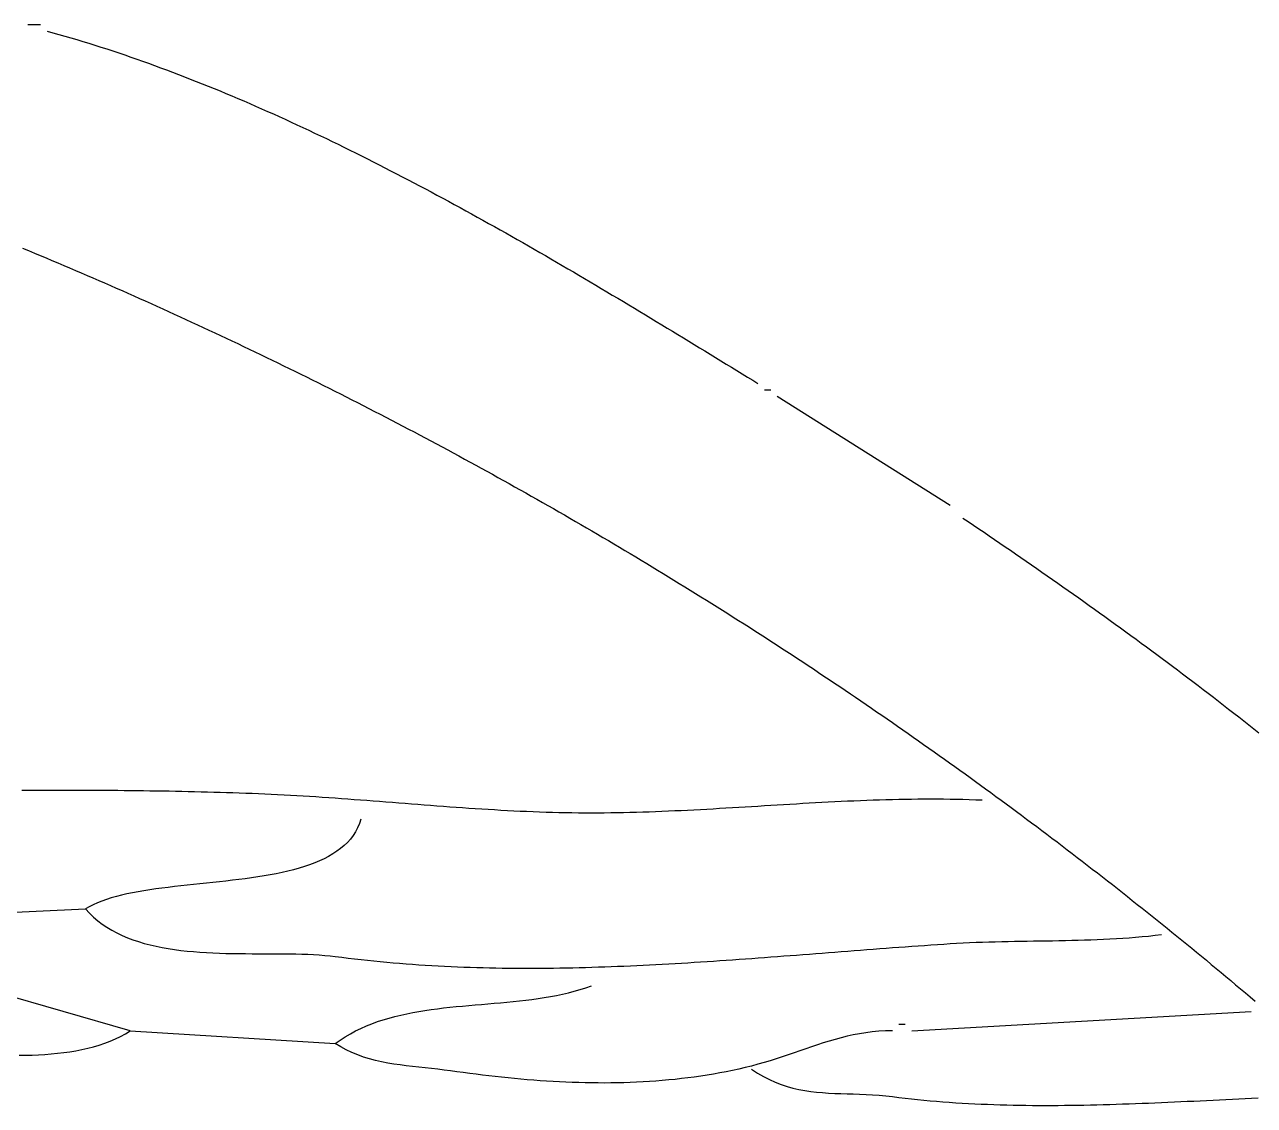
# Model space of a CAD drawing. Header units: millimetres. Extents: x 17 to 1517, y 15 to 1503.
# Drawn here: x 1042.5 to 1234.5, y 1281.3 to 1450 of the extents above; entities that cross this region are included whole.
import ezdxf

# ---------------------------------------------------------------- set-up
doc = ezdxf.new("R2010")
doc.units = ezdxf.units.MM
doc.layers.add('0_0_0', color=3, linetype='Continuous')

msp = doc.modelspace()

# ---------------------------------------------------------------- linework, layer by layer
at = {"layer": '0_0_0'}
for points in [[(1043, 1450), (1045, 1450)], [(1046, 1449), (1046.9339, 1448.7419), (1047.8679, 1448.4788), (1048.8018, 1448.2106), (1049.7356, 1447.9375), (1050.6693, 1447.6595), (1051.6029, 1447.3765), (1052.5364, 1447.0888), (1053.4697, 1446.7963), (1054.4029, 1446.499), (1055.336, 1446.1971), (1056.2688, 1445.8906), (1057.2015, 1445.5794), (1058.134, 1445.2638), (1059.0662, 1444.9437), (1059.9982, 1444.6192), (1060.93, 1444.2903), (1061.8615, 1443.9571), (1062.7927, 1443.6196), (1063.7236, 1443.2779), (1064.6542, 1442.9321), (1065.5845, 1442.5821), (1066.5145, 1442.2281), (1067.4441, 1441.87), (1068.3734, 1441.508), (1069.3022, 1441.1421), (1070.2307, 1440.7723), (1071.1588, 1440.3987), (1072.0865, 1440.0214), (1073.0137, 1439.6403), (1073.9404, 1439.2556), (1074.8667, 1438.8673), (1075.7926, 1438.4754), (1076.7179, 1438.08), (1077.6427, 1437.6812), (1078.567, 1437.2789), (1079.4908, 1436.8733), (1080.414, 1436.4644), (1081.3367, 1436.0523), (1082.2587, 1435.6369), (1083.1802, 1435.2184), (1084.1011, 1434.7968), (1085.0213, 1434.3721), (1085.941, 1433.9444), (1086.8599, 1433.5138), (1087.7782, 1433.0803), (1088.6958, 1432.644), (1089.6128, 1432.2048), (1090.529, 1431.7629), (1091.4445, 1431.3183), (1092.3592, 1430.8711), (1093.2732, 1430.4212), (1094.1865, 1429.9689), (1095.099, 1429.514), (1096.0106, 1429.0567), (1096.9215, 1428.597), (1097.8315, 1428.1349), (1098.7407, 1427.6706), (1099.6491, 1427.204), (1100.5566, 1426.7353), (1101.4632, 1426.2644), (1102.3689, 1425.7914), (1103.2737, 1425.3164), (1104.1776, 1424.8394), (1105.0805, 1424.3604), (1105.9825, 1423.8796), (1106.8835, 1423.3969), (1107.7836, 1422.9125), (1108.6826, 1422.4263), (1109.5807, 1421.9384), (1110.4777, 1421.449), (1111.3737, 1420.9579), (1112.2686, 1420.4653), (1113.1625, 1419.9712), (1114.0553, 1419.4757), (1114.947, 1418.9788), (1115.8375, 1418.4806), (1116.727, 1417.9811), (1117.6153, 1417.4804), (1118.5025, 1416.9785), (1119.3885, 1416.4755), (1120.2733, 1415.9715), (1121.1569, 1415.4664), (1122.0393, 1414.9603), (1122.9205, 1414.4533), (1123.8005, 1413.9454), (1124.6792, 1413.4367), (1125.5566, 1412.9273), (1126.4328, 1412.4171), (1127.3076, 1411.9063), (1128.1812, 1411.3948), (1129.0534, 1410.8828), (1129.9243, 1410.3702), (1130.7938, 1409.8572), (1131.6619, 1409.3438), (1132.5287, 1408.83), (1133.3941, 1408.3159), (1134.2581, 1407.8016), (1135.1206, 1407.287), (1135.9818, 1406.7723), (1136.8414, 1406.2574), (1137.6996, 1405.7425), (1138.5563, 1405.2276), (1139.4115, 1404.7127), (1140.2652, 1404.198), (1141.1174, 1403.6833), (1141.968, 1403.1689), (1142.8171, 1402.6547), (1143.6646, 1402.1408), (1144.5106, 1401.6272), (1145.3549, 1401.1141), (1146.1976, 1400.6014), (1147.0387, 1400.0892), (1147.8782, 1399.5775), (1148.716, 1399.0664), (1149.5521, 1398.556), (1150.3866, 1398.0463), (1151.2194, 1397.5374), (1152.0504, 1397.0292), (1152.8797, 1396.5219), (1153.7073, 1396.0155), (1154.5331, 1395.5101), (1155.3572, 1395.0056), (1156.1795, 1394.5022), (1157, 1394)], [(1042.1969, 1415.1117), (1043.1138, 1414.7321), (1044.0302, 1414.3512), (1044.946, 1413.969), (1045.8614, 1413.5856), (1046.7763, 1413.2008), (1047.6906, 1412.8148), (1048.6044, 1412.4275), (1049.5177, 1412.0389), (1050.4305, 1411.6491), (1051.3428, 1411.2579), (1052.2545, 1410.8655), (1053.1657, 1410.4718), (1054.0764, 1410.0769), (1054.9865, 1409.6806), (1055.8962, 1409.2831), (1056.8052, 1408.8844), (1057.7138, 1408.4843), (1058.6218, 1408.083), (1059.5293, 1407.6804), (1060.4362, 1407.2766), (1061.3426, 1406.8715), (1062.2485, 1406.4652), (1063.1538, 1406.0575), (1064.0586, 1405.6487), (1064.9628, 1405.2385), (1065.8664, 1404.8271), (1066.7695, 1404.4145), (1067.6721, 1404.0006), (1068.5741, 1403.5854), (1069.4755, 1403.169), (1070.3764, 1402.7514), (1071.2767, 1402.3324), (1072.1765, 1401.9123), (1073.0757, 1401.4909), (1073.9743, 1401.0682), (1074.8723, 1400.6443), (1075.7698, 1400.2192), (1076.6667, 1399.7928), (1077.5631, 1399.3652), (1078.4588, 1398.9363), (1079.354, 1398.5062), (1080.2486, 1398.0749), (1081.1426, 1397.6423), (1082.0361, 1397.2085), (1082.9289, 1396.7734), (1083.8212, 1396.3371), (1084.7128, 1395.8996), (1085.6039, 1395.4609), (1086.4944, 1395.0209), (1087.3843, 1394.5797), (1088.2736, 1394.1373), (1089.1623, 1393.6936), (1090.0504, 1393.2487), (1090.9379, 1392.8026), (1091.8248, 1392.3553), (1092.7111, 1391.9068), (1093.5968, 1391.457), (1094.4819, 1391.006), (1095.3664, 1390.5538), (1096.2502, 1390.1004), (1097.1335, 1389.6458), (1098.0161, 1389.1899), (1098.8981, 1388.7328), (1099.7795, 1388.2746), (1100.6603, 1387.8151), (1101.5404, 1387.3544), (1102.4199, 1386.8925), (1103.2988, 1386.4294), (1104.1771, 1385.9651), (1105.0547, 1385.4996), (1105.9317, 1385.0328), (1106.8081, 1384.5649), (1107.6838, 1384.0958), (1108.5589, 1383.6255), (1109.4334, 1383.154), (1110.3072, 1382.6812), (1111.1804, 1382.2073), (1112.0529, 1381.7322), (1112.9248, 1381.2559), (1113.796, 1380.7784), (1114.6666, 1380.2997), (1115.5365, 1379.8198), (1116.4058, 1379.3388), (1117.2744, 1378.8565), (1118.1424, 1378.3731), (1119.0097, 1377.8885), (1119.8763, 1377.4026), (1120.7423, 1376.9157), (1121.6076, 1376.4275), (1122.4723, 1375.9381), (1123.3363, 1375.4476), (1124.1996, 1374.9559), (1125.0622, 1374.463), (1125.9242, 1373.9689), (1126.7855, 1373.4737), (1127.6461, 1372.9773), (1128.5061, 1372.4797), (1129.3653, 1371.9809), (1130.2239, 1371.481), (1131.0818, 1370.9799), (1131.939, 1370.4777), (1132.7955, 1369.9742), (1133.6513, 1369.4696), (1134.5064, 1368.9639), (1135.3609, 1368.457), (1136.2146, 1367.9489), (1137.0677, 1367.4396), (1137.92, 1366.9292), (1138.7717, 1366.4177), (1139.6226, 1365.905), (1140.4729, 1365.3911), (1141.3224, 1364.8761), (1142.1712, 1364.3599), (1143.0194, 1363.8426), (1143.8668, 1363.3241), (1144.7135, 1362.8044), (1145.5594, 1362.2837), (1146.4047, 1361.7617), (1147.2492, 1361.2387), (1148.0931, 1360.7145), (1148.9362, 1360.1891), (1149.7785, 1359.6626), (1150.6202, 1359.135), (1151.4611, 1358.6062), (1152.3013, 1358.0763), (1153.1408, 1357.5452), (1153.9795, 1357.013), (1154.8175, 1356.4797), (1155.6548, 1355.9452), (1156.4913, 1355.4096), (1157.3271, 1354.8729), (1158.1621, 1354.335), (1158.9964, 1353.796), (1159.83, 1353.2559), (1160.6628, 1352.7147), (1161.4948, 1352.1723), (1162.3261, 1351.6288), (1163.1567, 1351.0842), (1163.9865, 1350.5385), (1164.8155, 1349.9916), (1165.6438, 1349.4436), (1166.4713, 1348.8945), (1167.298, 1348.3443), (1168.124, 1347.793), (1168.9493, 1347.2405), (1169.7737, 1346.687), (1170.5974, 1346.1323), (1171.4203, 1345.5765), (1172.2425, 1345.0196), (1173.0639, 1344.4616), (1173.8845, 1343.9025), (1174.7043, 1343.3423), (1175.5233, 1342.781), (1176.3416, 1342.2186), (1177.159, 1341.655), (1177.9757, 1341.0904), (1178.7916, 1340.5247), (1179.6068, 1339.9579), (1180.4211, 1339.3899), (1181.2346, 1338.8209), (1182.0473, 1338.2508), (1182.8593, 1337.6796), (1183.6704, 1337.1073), (1184.4808, 1336.5339), (1185.2903, 1335.9594), (1186.099, 1335.3838), (1186.907, 1334.8071), (1187.7141, 1334.2294), (1188.5204, 1333.6505), (1189.3259, 1333.0706), (1190.1306, 1332.4896), (1190.9345, 1331.9075), (1191.7375, 1331.3243), (1192.5398, 1330.7401), (1193.3412, 1330.1547), (1194.1418, 1329.5683), (1194.9416, 1328.9808), (1195.7406, 1328.3923), (1196.5387, 1327.8026), (1197.336, 1327.2119), (1198.1325, 1326.6201), (1198.9281, 1326.0273), (1199.7229, 1325.4334), (1200.5169, 1324.8384), (1201.31, 1324.2423), (1202.1023, 1323.6452), (1202.8937, 1323.047), (1203.6843, 1322.4477), (1204.4741, 1321.8474), (1205.263, 1321.246), (1206.0511, 1320.6436), (1206.8383, 1320.0401), (1207.6247, 1319.4356), (1208.4102, 1318.8299), (1209.1948, 1318.2233), (1209.9786, 1317.6156), (1210.7616, 1317.0068), (1211.5437, 1316.397), (1212.3249, 1315.7861), (1213.1052, 1315.1742), (1213.8847, 1314.5612), (1214.6633, 1313.9472), (1215.4411, 1313.3321), (1216.2179, 1312.716), (1216.9939, 1312.0989), (1217.7691, 1311.4807), (1218.5433, 1310.8615), (1219.3167, 1310.2412), (1220.0892, 1309.6199), (1220.8608, 1308.9975), (1221.6315, 1308.3741), (1222.4013, 1307.7497), (1223.1703, 1307.1243), (1223.9383, 1306.4978), (1224.7055, 1305.8703), (1225.4718, 1305.2417), (1226.2371, 1304.6122), (1227.0016, 1303.9815), (1227.7652, 1303.3499), (1228.5279, 1302.7173), (1229.2896, 1302.0836), (1230.0505, 1301.4489), (1230.8105, 1300.8132), (1231.5695, 1300.1764), (1232.3277, 1299.5387), (1233.0849, 1298.8999), (1233.8413, 1298.2601), (1234.5967, 1297.6193)], [(1158, 1393), (1159, 1393)], [(1160, 1392), (1187, 1375)], [(1189, 1373), (1189.8224, 1372.4445), (1190.645, 1371.888), (1191.4676, 1371.3305), (1192.2901, 1370.7719), (1193.1127, 1370.2123), (1193.9353, 1369.6516), (1194.7577, 1369.0898), (1195.5801, 1368.5269), (1196.4023, 1367.9629), (1197.2244, 1367.3979), (1198.0463, 1366.8317), (1198.8681, 1366.2644), (1199.6896, 1365.696), (1200.5108, 1365.1265), (1201.3318, 1364.5558), (1202.1524, 1363.984), (1202.9728, 1363.411), (1203.7927, 1362.8369), (1204.6123, 1362.2616), (1205.4315, 1361.6851), (1206.2502, 1361.1075), (1207.0685, 1360.5287), (1207.8862, 1359.9486), (1208.7035, 1359.3674), (1209.5202, 1358.785), (1210.3364, 1358.2013), (1211.1519, 1357.6164), (1211.9669, 1357.0303), (1212.7812, 1356.4429), (1213.5948, 1355.8543), (1214.4077, 1355.2645), (1215.2199, 1354.6734), (1216.0313, 1354.081), (1216.8419, 1353.4873), (1217.6518, 1352.8923), (1218.4608, 1352.2961), (1219.2689, 1351.6985), (1220.0762, 1351.0997), (1220.8826, 1350.4995), (1221.688, 1349.898), (1222.4924, 1349.2952), (1223.2959, 1348.6911), (1224.0983, 1348.0856), (1224.8997, 1347.4787), (1225.7001, 1346.8705), (1226.4993, 1346.2609), (1227.2974, 1345.65), (1228.0944, 1345.0376), (1228.8902, 1344.4239), (1229.6848, 1343.8088), (1230.4782, 1343.1923), (1231.2703, 1342.5743), (1232.0611, 1341.955), (1232.8506, 1341.3342), (1233.6388, 1340.712), (1234.4257, 1340.0883), (1235.2111, 1339.4632)], [(1042.0663, 1330.5372), (1043.0675, 1330.5404), (1044.0686, 1330.5431), (1045.0696, 1330.5452), (1046.0705, 1330.5466), (1047.0713, 1330.5473), (1048.0719, 1330.5473), (1049.0725, 1330.5466), (1050.0729, 1330.5451), (1051.0731, 1330.5427), (1052.0733, 1330.5395), (1053.0733, 1330.5355), (1054.0731, 1330.5304), (1055.0728, 1330.5245), (1056.0723, 1330.5175), (1057.0717, 1330.5095), (1058.0709, 1330.5005), (1059.0699, 1330.4903), (1060.0687, 1330.479), (1061.0674, 1330.4665), (1062.0659, 1330.4529), (1063.0641, 1330.4379), (1064.0622, 1330.4218), (1065.0601, 1330.4042), (1066.0577, 1330.3854), (1067.0551, 1330.3652), (1068.0524, 1330.3435), (1069.0494, 1330.3204), (1070.0461, 1330.2958), (1071.0426, 1330.2697), (1072.0389, 1330.2421), (1073.035, 1330.2128), (1074.0308, 1330.1819), (1075.0263, 1330.1494), (1076.0216, 1330.1151), (1077.0166, 1330.0791), (1078.0113, 1330.0414), (1079.0058, 1330.0018), (1080, 1329.9605), (1081.0004, 1329.9161), (1082, 1329.8685), (1082.999, 1329.8178), (1083.9973, 1329.7641), (1084.9949, 1329.7076), (1085.9921, 1329.6484), (1086.9886, 1329.5868), (1087.9847, 1329.5229), (1088.9804, 1329.4569), (1089.9757, 1329.389), (1090.9706, 1329.3192), (1091.9653, 1329.2479), (1092.9596, 1329.1751), (1093.9538, 1329.101), (1094.9478, 1329.0258), (1095.9417, 1328.9497), (1096.9355, 1328.8728), (1097.9292, 1328.7953), (1098.923, 1328.7174), (1099.9169, 1328.6392), (1100.9108, 1328.5609), (1101.9049, 1328.4827), (1102.8992, 1328.4047), (1103.8937, 1328.3272), (1104.8885, 1328.2502), (1105.8836, 1328.174), (1106.8791, 1328.0987), (1107.8751, 1328.0245), (1108.8715, 1327.9516), (1109.8684, 1327.8801), (1110.8658, 1327.8102), (1111.8638, 1327.742), (1112.8625, 1327.6758), (1113.8619, 1327.6117), (1114.862, 1327.5499), (1115.8629, 1327.4905), (1116.8646, 1327.4337), (1117.8672, 1327.3797), (1118.8707, 1327.3286), (1119.8751, 1327.2807), (1120.8805, 1327.236), (1121.887, 1327.1949), (1122.8946, 1327.1573), (1123.9033, 1327.1235), (1124.9132, 1327.0937), (1125.9244, 1327.068), (1126.9368, 1327.0467), (1127.9505, 1327.0298), (1128.9655, 1327.0175), (1129.982, 1327.01), (1131, 1327.0076), (1132.0014, 1327.0099), (1133.0027, 1327.0167), (1134.0038, 1327.0278), (1135.0047, 1327.0429), (1136.0054, 1327.062), (1137.006, 1327.0848), (1138.0063, 1327.1112), (1139.0066, 1327.141), (1140.0066, 1327.1741), (1141.0066, 1327.2101), (1142.0064, 1327.2491), (1143.006, 1327.2907), (1144.0056, 1327.3349), (1145.0051, 1327.3814), (1146.0044, 1327.4301), (1147.0037, 1327.4808), (1148.0028, 1327.5334), (1149.0019, 1327.5876), (1150.0009, 1327.6432), (1150.9999, 1327.7002), (1151.9988, 1327.7582), (1152.9977, 1327.8173), (1153.9965, 1327.8771), (1154.9953, 1327.9375), (1155.994, 1327.9984), (1156.9928, 1328.0595), (1157.9915, 1328.1206), (1158.9903, 1328.1817), (1159.989, 1328.2425), (1160.9878, 1328.3029), (1161.9866, 1328.3626), (1162.9854, 1328.4216), (1163.9842, 1328.4796), (1164.9831, 1328.5364), (1165.9821, 1328.5919), (1166.9811, 1328.6459), (1167.9802, 1328.6983), (1168.9794, 1328.7488), (1169.9786, 1328.7973), (1170.978, 1328.8436), (1171.9775, 1328.8875), (1172.977, 1328.9289), (1173.9767, 1328.9676), (1174.9765, 1329.0034), (1175.9764, 1329.0361), (1176.9765, 1329.0656), (1177.9768, 1329.0916), (1178.9771, 1329.1141), (1179.9777, 1329.1328), (1180.9784, 1329.1476), (1181.9793, 1329.1582), (1182.9804, 1329.1646), (1183.9817, 1329.1665), (1184.9832, 1329.1637), (1185.9849, 1329.1562), (1186.9868, 1329.1436), (1187.9889, 1329.1259), (1188.9913, 1329.1029), (1189.9939, 1329.0743), (1190.9968, 1329.0401), (1192, 1329)], [(1095, 1326), (1094.7709, 1325.3121), (1094.4912, 1324.6596), (1094.1623, 1324.0412), (1093.7861, 1323.4559), (1093.3642, 1322.9027), (1092.8983, 1322.3803), (1092.3901, 1321.8877), (1091.8414, 1321.4238), (1091.2537, 1320.9874), (1090.6288, 1320.5775), (1089.9684, 1320.193), (1089.2741, 1319.8328), (1088.5478, 1319.4957), (1087.791, 1319.1806), (1087.0054, 1318.8866), (1086.1928, 1318.6123), (1085.3549, 1318.3569), (1084.4932, 1318.119), (1083.6096, 1317.8977), (1082.7057, 1317.6919), (1081.7833, 1317.5004), (1080.8439, 1317.3221), (1079.8894, 1317.1559), (1078.9213, 1317.0008), (1077.9415, 1316.8556), (1076.9515, 1316.7192), (1075.9531, 1316.5905), (1074.948, 1316.4684), (1073.9378, 1316.3518), (1072.9243, 1316.2396), (1071.9091, 1316.1308), (1070.894, 1316.0241), (1069.8806, 1315.9185), (1068.8706, 1315.813), (1067.8658, 1315.7063), (1066.8678, 1315.5973), (1065.8783, 1315.4851), (1064.899, 1315.3684), (1063.9316, 1315.2463), (1062.9778, 1315.1174), (1062.0393, 1314.9809), (1061.1177, 1314.8355), (1060.2149, 1314.6802), (1059.3324, 1314.5138), (1058.4719, 1314.3353), (1057.6352, 1314.1435), (1056.824, 1313.9374), (1056.0399, 1313.7158), (1055.2846, 1313.4777), (1054.5598, 1313.2219), (1053.8673, 1312.9473), (1053.2087, 1312.6529), (1052.5857, 1312.3374), (1052, 1312), (1052.6091, 1311.3457), (1053.251, 1310.7337), (1053.9245, 1310.1625), (1054.628, 1309.6308), (1055.3602, 1309.1371), (1056.1198, 1308.6799), (1056.9054, 1308.258), (1057.7157, 1307.8699), (1058.5492, 1307.5141), (1059.4047, 1307.1892), (1060.2807, 1306.8939), (1061.1759, 1306.6267), (1062.0889, 1306.3862), (1063.0183, 1306.171), (1063.9629, 1305.9797), (1064.9212, 1305.8108), (1065.8918, 1305.663), (1066.8735, 1305.5348), (1067.8647, 1305.4249), (1068.8643, 1305.3317), (1069.8708, 1305.2539), (1070.8828, 1305.1902), (1071.8989, 1305.1389), (1072.918, 1305.0989), (1073.9384, 1305.0685), (1074.959, 1305.0465), (1075.9782, 1305.0314), (1076.9948, 1305.0218), (1078.0075, 1305.0163), (1079.0147, 1305.0134), (1080.0153, 1305.0118), (1081.0077, 1305.01), (1081.9907, 1305.0067), (1082.9628, 1305.0003), (1083.9228, 1304.9896), (1084.8692, 1304.973), (1085.8006, 1304.9492), (1086.7159, 1304.9168), (1087.6134, 1304.8743), (1088.492, 1304.8203), (1089.3502, 1304.7535), (1090.1866, 1304.6723), (1091, 1304.5755), (1092.006, 1304.4461), (1093.0118, 1304.3221), (1094.0173, 1304.2034), (1095.0226, 1304.0901), (1096.0276, 1303.9818), (1097.0324, 1303.8788), (1098.0369, 1303.7807), (1099.0412, 1303.6876), (1100.0452, 1303.5994), (1101.049, 1303.5161), (1102.0526, 1303.4375), (1103.056, 1303.3636), (1104.0591, 1303.2943), (1105.062, 1303.2296), (1106.0648, 1303.1693), (1107.0673, 1303.1134), (1108.0696, 1303.0619), (1109.0717, 1303.0146), (1110.0736, 1302.9715), (1111.0754, 1302.9325), (1112.0769, 1302.8975), (1113.0783, 1302.8666), (1114.0795, 1302.8395), (1115.0806, 1302.8163), (1116.0814, 1302.7968), (1117.0822, 1302.781), (1118.0827, 1302.7688), (1119.0831, 1302.7602), (1120.0834, 1302.755), (1121.0835, 1302.7533), (1122.0835, 1302.7549), (1123.0833, 1302.7597), (1124.083, 1302.7677), (1125.0826, 1302.7789), (1126.0821, 1302.7931), (1127.0815, 1302.8102), (1128.0807, 1302.8303), (1129.0799, 1302.8532), (1130.0789, 1302.8789), (1131.0778, 1302.9072), (1132.0767, 1302.9382), (1133.0754, 1302.9717), (1134.0741, 1303.0077), (1135.0727, 1303.0461), (1136.0712, 1303.0868), (1137.0697, 1303.1298), (1138.068, 1303.175), (1139.0664, 1303.2223), (1140.0646, 1303.2716), (1141.0628, 1303.3229), (1142.061, 1303.3762), (1143.0591, 1303.4312), (1144.0572, 1303.488), (1145.0552, 1303.5465), (1146.0532, 1303.6067), (1147.0512, 1303.6684), (1148.0492, 1303.7315), (1149.0471, 1303.7961), (1150.045, 1303.862), (1151.043, 1303.9291), (1152.0409, 1303.9975), (1153.0388, 1304.0669), (1154.0367, 1304.1375), (1155.0346, 1304.209), (1156.0326, 1304.2814), (1157.0305, 1304.3546), (1158.0285, 1304.4286), (1159.0265, 1304.5033), (1160.0246, 1304.5786), (1161.0227, 1304.6545), (1162.0208, 1304.7308), (1163.0189, 1304.8076), (1164.0172, 1304.8847), (1165.0154, 1304.962), (1166.0138, 1305.0396), (1167.0121, 1305.1172), (1168.0106, 1305.1949), (1169.0091, 1305.2726), (1170.0077, 1305.3503), (1171.0064, 1305.4277), (1172.0052, 1305.5049), (1173.004, 1305.5818), (1174.003, 1305.6583), (1175.002, 1305.7344), (1176.0012, 1305.81), (1177.0005, 1305.8849), (1177.9998, 1305.9592), (1178.9993, 1306.0328), (1179.9989, 1306.1055), (1180.9987, 1306.1774), (1181.9985, 1306.2484), (1182.9985, 1306.3183), (1183.9987, 1306.3871), (1184.9989, 1306.4548), (1185.9994, 1306.5212), (1187, 1306.5864), (1188.0143, 1306.648), (1189.026, 1306.7027), (1190.035, 1306.7508), (1191.0417, 1306.7929), (1192.0462, 1306.8298), (1193.0487, 1306.8618), (1194.0493, 1306.8896), (1195.0483, 1306.9137), (1196.0457, 1306.9347), (1197.0419, 1306.9533), (1198.0369, 1306.9699), (1199.0309, 1306.9851), (1200.0242, 1306.9995), (1201.0169, 1307.0138), (1202.0091, 1307.0283), (1203.0011, 1307.0438), (1203.9931, 1307.0607), (1204.9851, 1307.0797), (1205.9774, 1307.1014), (1206.9702, 1307.1262), (1207.9637, 1307.1548), (1208.958, 1307.1878), (1209.9532, 1307.2256), (1210.9497, 1307.2689), (1211.9474, 1307.3183), (1212.9468, 1307.3744), (1213.9478, 1307.4376), (1214.9507, 1307.5086), (1215.9557, 1307.5879), (1216.963, 1307.6761), (1217.9726, 1307.7738), (1218.9849, 1307.8816), (1220, 1308)], [(1009, 1310), (1052, 1312)], [(1178, 1293), (1176.9262, 1292.972), (1175.8762, 1292.9077), (1174.8481, 1292.8095), (1173.8401, 1292.6799), (1172.8502, 1292.5213), (1171.8766, 1292.3361), (1170.9175, 1292.1268), (1169.9708, 1291.8958), (1169.0348, 1291.6456), (1168.1076, 1291.3785), (1167.1873, 1291.097), (1166.2721, 1290.8036), (1165.36, 1290.5007), (1164.4492, 1290.1908), (1163.5379, 1289.8762), (1162.624, 1289.5594), (1161.7059, 1289.2428), (1160.7815, 1288.9289), (1159.849, 1288.6202), (1158.9066, 1288.3189), (1157.9524, 1288.0277), (1156.9844, 1287.7489), (1156.0009, 1287.485), (1155, 1287.2384), (1154.0111, 1287.0126), (1153.0209, 1286.7993), (1152.0296, 1286.5981), (1151.0372, 1286.4089), (1150.0436, 1286.2315), (1149.049, 1286.0657), (1148.0534, 1285.9113), (1147.0568, 1285.7682), (1146.0594, 1285.636), (1145.0611, 1285.5147), (1144.0621, 1285.4041), (1143.0623, 1285.3038), (1142.0618, 1285.2139), (1141.0607, 1285.134), (1140.059, 1285.0639), (1139.0568, 1285.0035), (1138.0541, 1284.9526), (1137.051, 1284.911), (1136.0475, 1284.8784), (1135.0436, 1284.8548), (1134.0396, 1284.8399), (1133.0353, 1284.8334), (1132.0308, 1284.8353), (1131.0262, 1284.8453), (1130.0215, 1284.8633), (1129.0169, 1284.8889), (1128.0122, 1284.9222), (1127.0077, 1284.9627), (1126.0033, 1285.0104), (1124.9991, 1285.0651), (1123.9951, 1285.1266), (1122.9914, 1285.1946), (1121.9881, 1285.269), (1120.9852, 1285.3496), (1119.9827, 1285.4362), (1118.9807, 1285.5286), (1117.9793, 1285.6266), (1116.9785, 1285.73), (1115.9783, 1285.8386), (1114.9789, 1285.9523), (1113.9802, 1286.0708), (1112.9823, 1286.1939), (1111.9853, 1286.3215), (1110.9892, 1286.4534), (1109.9941, 1286.5893), (1109, 1286.7291), (1108.0125, 1286.8616), (1107.0237, 1286.9808), (1106.0347, 1287.0909), (1105.0465, 1287.1959), (1104.0601, 1287.3001), (1103.0764, 1287.4076), (1102.0965, 1287.5225), (1101.1213, 1287.6491), (1100.152, 1287.7915), (1099.1895, 1287.9538), (1098.2349, 1288.1403), (1097.289, 1288.355), (1096.353, 1288.6022), (1095.4278, 1288.886), (1094.5145, 1289.2106), (1093.614, 1289.5801), (1092.7275, 1289.9988), (1091.8558, 1290.4706), (1091, 1291), (1091.7689, 1291.5428), (1092.5555, 1292.0492), (1093.3589, 1292.5208), (1094.1785, 1292.959), (1095.0135, 1293.3653), (1095.8632, 1293.7411), (1096.7269, 1294.0881), (1097.6038, 1294.4077), (1098.4932, 1294.7015), (1099.3945, 1294.9708), (1100.3068, 1295.2172), (1101.2294, 1295.4423), (1102.1617, 1295.6475), (1103.1028, 1295.8342), (1104.0522, 1296.0042), (1105.0089, 1296.1587), (1105.9724, 1296.2993), (1106.9418, 1296.4276), (1107.9166, 1296.5449), (1108.8958, 1296.6529), (1109.8789, 1296.7531), (1110.865, 1296.8468), (1111.8535, 1296.9357), (1112.8436, 1297.0212), (1113.8347, 1297.1048), (1114.8259, 1297.188), (1115.8165, 1297.2724), (1116.8059, 1297.3594), (1117.7933, 1297.4505), (1118.7779, 1297.5472), (1119.7591, 1297.6511), (1120.7362, 1297.7636), (1121.7083, 1297.8862), (1122.6748, 1298.0205), (1123.6349, 1298.1679), (1124.5879, 1298.3299), (1125.5332, 1298.5081), (1126.4699, 1298.7039), (1127.3973, 1298.9188), (1128.3148, 1299.1544), (1129.2215, 1299.4121), (1130.1168, 1299.6935), (1131, 1300)], [(1041.6286, 1289.1553), (1042.6476, 1289.173), (1043.6615, 1289.2024), (1044.6693, 1289.245), (1045.6697, 1289.3023), (1046.6616, 1289.376), (1047.6438, 1289.4676), (1048.6152, 1289.5786), (1049.5746, 1289.7107), (1050.5207, 1289.8653), (1051.4526, 1290.0442), (1052.3689, 1290.2488), (1053.2685, 1290.4807), (1054.1502, 1290.7414), (1055.0129, 1291.0326), (1055.8554, 1291.3558), (1056.6765, 1291.7126), (1057.4751, 1292.1045), (1058.25, 1292.5331), (1059, 1293), (1038, 1299)], [(1181, 1293), (1234, 1296)], [(1059, 1293), (1091, 1291)], [(1179, 1294), (1180, 1294)], [(1156, 1287), (1156.9313, 1286.3814), (1157.858, 1285.8356), (1158.7812, 1285.3579), (1159.7017, 1284.9433), (1160.6206, 1284.5871), (1161.5389, 1284.2846), (1162.4575, 1284.031), (1163.3774, 1283.8213), (1164.2996, 1283.651), (1165.225, 1283.5152), (1166.1547, 1283.4091), (1167.0897, 1283.3278), (1168.0308, 1283.2668), (1168.9792, 1283.221), (1169.9357, 1283.1859), (1170.9014, 1283.1565), (1171.8772, 1283.1281), (1172.8642, 1283.0959), (1173.8632, 1283.0551), (1174.8753, 1283.001), (1175.9015, 1282.9287), (1176.9427, 1282.8335), (1178, 1282.7106), (1178.9797, 1282.5868), (1179.961, 1282.4699), (1180.9438, 1282.3597), (1181.9279, 1282.2559), (1182.9135, 1282.1586), (1183.9004, 1282.0675), (1184.8886, 1281.9825), (1185.8781, 1281.9035), (1186.8687, 1281.8303), (1187.8606, 1281.7629), (1188.8536, 1281.701), (1189.8477, 1281.6445), (1190.8429, 1281.5933), (1191.8391, 1281.5473), (1192.8363, 1281.5063), (1193.8344, 1281.4702), (1194.8334, 1281.4388), (1195.8333, 1281.412), (1196.834, 1281.3898), (1197.8354, 1281.3718), (1198.8377, 1281.358), (1199.8406, 1281.3483), (1200.8441, 1281.3426), (1201.8483, 1281.3406), (1202.8531, 1281.3422), (1203.8584, 1281.3474), (1204.8642, 1281.356), (1205.8705, 1281.3678), (1206.8771, 1281.3827), (1207.8842, 1281.4005), (1208.8916, 1281.4212), (1209.8992, 1281.4446), (1210.9072, 1281.4706), (1211.9153, 1281.499), (1212.9237, 1281.5296), (1213.9321, 1281.5624), (1214.9407, 1281.5972), (1215.9493, 1281.6339), (1216.9579, 1281.6723), (1217.9665, 1281.7123), (1218.975, 1281.7538), (1219.9835, 1281.7966), (1220.9917, 1281.8406), (1221.9998, 1281.8857), (1223.0077, 1281.9316), (1224.0153, 1281.9784), (1225.0225, 1282.0258), (1226.0295, 1282.0737), (1227.036, 1282.1219), (1228.0421, 1282.1704), (1229.0478, 1282.219), (1230.0529, 1282.2675), (1231.0575, 1282.3159), (1232.0615, 1282.3639), (1233.0649, 1282.4115), (1234.0675, 1282.4585), (1235.0695, 1282.5048)]]:
    msp.add_lwpolyline(points, dxfattribs=at)

doc.saveas('drawing.dxf')
